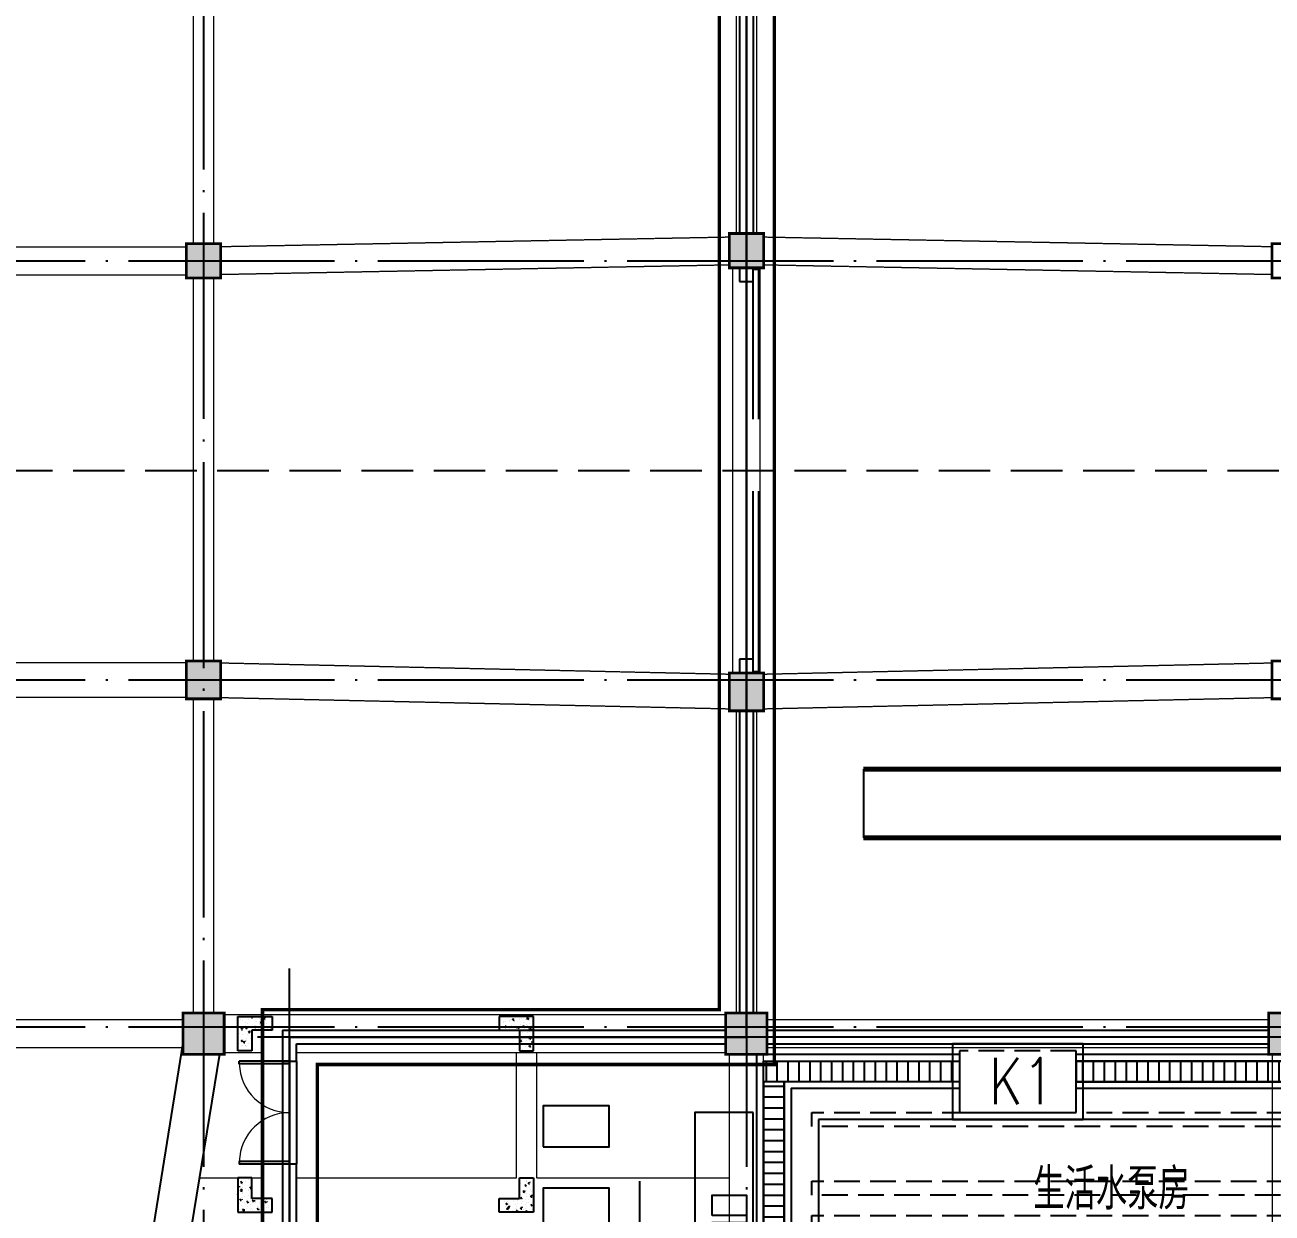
# Model space of a CAD drawing. Extents: x 290727 to 13733020, y 1731457 to 3643100.
# Drawn here: x 613512 to 631662, y 2155617 to 2172916 of the extents above; entities that cross this region are included whole.
import ezdxf

# ---------------------------------------------------------------- set-up
doc = ezdxf.new("R2010")
doc.units = 0
doc.header["$LTSCALE"] = 10
for name, pattern in [('__DASH', [0.35, 0.25, -0.1]), ('DASH', [0.35, 0.25, -0.1]), ('DASHED', [0.75, 0.5, -0.25]), ('DOTE', [2.42, 2, -0.2, 0.02, -0.2])]:
    doc.linetypes.add(name, pattern=pattern)
doc.layers.get('0').update_dxf_attribs({"linetype": 'CONTINUOUS'})
for name, color, linetype in [('-A-车行道路', 8, 'CONTINUOUS'), ('BEAM_CONT', 4, 'CONTINUOUS'), ('BEAM_DASH', 144, 'DASHED'), ('COLU', 2, 'CONTINUOUS'), ('COLUMN', 9, 'CONTINUOUS'), ('DIM_给水', 3, 'CONTINUOUS'), ('DOTE', 8, 'DOTE'), ('DUCT-排烟管', 2, 'CONTINUOUS'), ('DUCT-排烟管端线', 4, 'CONTINUOUS'), ('PUB_HATCH', 8, 'CONTINUOUS'), ('TWT_TEXT', 7, 'CONTINUOUS'), ('WALL', 255, 'CONTINUOUS'), ('WINDOW', 4, 'CONTINUOUS'), ('作业图', 4, 'CONTINUOUS'), ('回家路线', 4, 'CONTINUOUS'), ('排水', 61, 'CONTINUOUS'), ('文字', 4, 'CONTINUOUS'), ('梁上柱', 40, 'CONTINUOUS'), ('水箱', 7, 'CONTINUOUS'), ('看线', 163, 'CONTINUOUS'), ('防火分区示意线', 4, 'CONTINUOUS'), ('防火分区线', 7, 'CONTINUOUS'), ('集水坑', 181, 'DASH')]:
    doc.layers.add(name, color=color, linetype=linetype)
doc.layers.add('TEXT', color=7, linetype='CONTINUOUS', lineweight=13)
doc.layers.get('0').off()
doc.styles.add('_HZTXT', font='simplex.shx', dxfattribs={"width": 0.8, "bigfont": 'HZTXT.shx'})
doc.styles.add('HNSJY', font='HNSJY-07', dxfattribs={"width": 0.8, "bigfont": 'HNSJY-HZ'})
pattern_1 = [(90, (-619662.33, -2149479.24), (-158.75, 1e-14), [])]

# ---------------------------------------------------------------- blocks, each defined once
blk = doc.blocks.new('A$C55C93FC2')
at = {"layer": 'DOTE', "linetype": 'DOTE', "ltscale": 150}
for p, q in [((131184.1, 127235.5), (131184.1, 12200)), ((139084.1, 127235.5), (139084.1, 12200)), ((10299.5, 43042.4), (252290.8, 43042.4)), ((10299.5, 36942.4), (252290.8, 36942.4)), ((10299.5, 31892.4), (252290.8, 31892.4))]:
    blk.add_line(p, q, dxfattribs=at)
blk = doc.blocks.new('A$C45835683')
at = {"layer": '集水坑', "color": 4}
blk.add_lwpolyline([(1100, 1900), (0, 1900), (0, 0), (1100, 0)], close=True, dxfattribs=at)
at = {"layer": '集水坑', "color": 4, "linetype": 'DASH', "ltscale": 150}
blk.add_lwpolyline([(1000, 1800), (100, 1800), (100, 100), (1000, 100)], close=True, dxfattribs=at)
at = {"layer": 'TEXT', "style": '_HZTXT', "width": 0.8}
blk.add_text('K1', height=675, rotation=270, dxfattribs=at).set_placement((221, 1366))
blk = doc.blocks.new('A$C77C449D8')
at = {"layer": '看线'}
h = blk.add_hatch(dxfattribs=at)
h.set_pattern_fill('ANSI31', color=256, scale=100, angle=45, style=0)
h.set_pattern_definition(pattern_1)
h.paths.add_polyline_path([(7250, 8051), (4400, 8051), (4400, 8351), (7250, 8351)])
h = blk.add_hatch(dxfattribs=at)
h.set_pattern_fill('ANSI31', color=256, scale=100, angle=45, style=0)
h.set_pattern_definition(pattern_1)
h.paths.add_polyline_path([(13700, 8351), (8950, 8351), (8950, 8051), (13700, 8051)])
h = blk.add_hatch(dxfattribs=at)
h.set_pattern_fill('ANSI31', color=256, scale=100, angle=495.0027, style=0)
h.set_pattern_definition([(180.002708, (-620762.33, -2149479.24), (0.007502, -158.75), [])])
h.paths.add_polyline_path([(4700, 8051), (4400, 8051), (4400, 4101), (4700, 4101)])
h = blk.add_hatch(dxfattribs=at)
h.set_pattern_fill('ANSI31', color=256, scale=100, angle=495.0027, style=0)
h.set_pattern_definition([(180.002708, (-619462.33, -2149479.24), (0.007502, -158.75), [])])
h.paths.add_polyline_path([(13700, 4101), (13400, 4101), (13400, 8051), (13700, 8051)])
for points in [[(4300, 4001), (4300, 4501), (4300, 4501), (4300, 8451), (7250, 8451), (7250, 7951), (4800, 7951), (4800, 4001)], [(7250, 8051), (4400, 8051), (4400, 8351), (7250, 8351)], [(8950, 8451), (13800, 8451), (13800, 4001), (13300, 4001), (13300, 7951), (8950, 7951)], [(13700, 8351), (8950, 8351), (8950, 8051), (13700, 8051)], [(4700, 8051), (4400, 8051), (4400, 4101), (4700, 4101)], [(13700, 4101), (13400, 4101), (13400, 8051), (13700, 8051)]]:
    blk.add_lwpolyline(points, close=True)
at = {"layer": 'DIM_给水', "color": 8}
for points in [[(1191, 7101), (2151, 7101), (2151, 7701), (1191, 7701), (1191, 7101)], [(4250, 7601), (3400, 7601), (3400, 4701), (4250, 4701), (4250, 7601)], [(1191, 5901), (2151, 5901), (2151, 6501), (1191, 6501), (1191, 5901)]]:
    blk.add_lwpolyline(points, dxfattribs=at)
at = {"layer": 'TWT_TEXT', "color": 8}
for points in [[(3650, 6101), (3650, 6401), (4150, 6401), (4150, 6101)], [(3650, 5701), (3650, 6001), (4150, 6001), (4150, 5701)], [(3650, 5301), (3650, 5601), (4150, 5601), (4150, 5301)], [(3650, 4901), (3650, 5201), (4150, 5201), (4150, 4901)]]:
    blk.add_lwpolyline(points, close=True, dxfattribs=at)
at = {"layer": '排水'}
for points in [[(4400, 4101), (4400, 4401), (4400, 4401), (4400, 8351), (7250, 8351), (7250, 8051), (4700, 8051), (4700, 4101)], [(8950, 8351), (13700, 8351), (13700, 4101), (13400, 4101), (13400, 8051), (8950, 8051)]]:
    blk.add_lwpolyline(points, close=True, dxfattribs=at)
at = {"layer": '水箱', "color": 8, "linetype": '__DASH', "ltscale": 150, "flags": 128}
for points in [[(5100, 7401), (5100, 7601), (13100, 7601), (13300, 7601), (13300, 7401)], [(5100, 6401), (5100, 6601), (13100, 6601), (13300, 6601), (13300, 6401)], [(5100, 5901), (5100, 6101), (13100, 6101), (13300, 6101), (13300, 5901)], [(5100, 4901), (5100, 5101), (13100, 5101), (13300, 5101), (13300, 4901)], [(5100, 3901), (5100, 4101), (13100, 4101), (13300, 4101), (13300, 3901)]]:
    blk.add_lwpolyline(points, close=True, dxfattribs=at)
at = {"layer": '水箱', "color": 8, "linetype": 'Continuous', "flags": 128}
blk.add_lwpolyline([(5200, 7501), (5200, 4001), (13200, 4001), (13200, 7501)], close=True, dxfattribs=at)
blk = doc.blocks.new('_FZH')
blk.add_lwpolyline([(-0.5, -0.5), (0.5, -0.5), (0.5, 0.5), (-0.5, 0.5)], close=True)
at = {"layer": 'PUB_HATCH'}
blk.add_solid([(-0.5, -0.5), (0.5, -0.5), (-0.5, 0.5), (0.5, 0.5)], dxfattribs=at)
blk = doc.blocks.new('$DorLib2D$00000126')
at = {"color": 0, "linetype": 'Continuous'}
for p, q in [((-0.532, 0.5), (-0.532, 0.9)), ((0.532, 0.9), (0.532, 0.5))]:
    blk.add_line(p, q, dxfattribs=at)
at = {"color": 0, "linetype": 'DASH'}
for p, q in [((-0.532, 0.9), (0.532, 0.9)), ((-0.532, 0.5), (0.532, 0.5))]:
    blk.add_line(p, q, dxfattribs=at)
blk = doc.blocks.new('$DorLib2D$00000002')
for p, q in [((-0.5, 0), (-0.5, 0.4875)), ((-0.475, 0.4875), (-0.5, 0.4875)), ((-0.475, 0), (-0.475, 0.4875)), ((0.475, 0), (0.475, 0.4875)), ((0.475, 0.4875), (0.5, 0.4875)), ((0.5, 0), (0.5, 0.4875)), ((-0.5, 0), (-0.475, 0)), ((0.5, 0), (0.475, 0))]:
    blk.add_line(p, q)
at = {"lineweight": 13}
for centre, start, end in [((-0.4875, 0), 0, 88.53072), ((0.4875, 0), 91.46928, 180)]:
    blk.add_arc(centre, 0.4875, start, end, dxfattribs=at)
blk = doc.blocks.new('车库建筑作业图')
at = {"layer": '-A-车行道路', "linetype": 'DASH', "ltscale": 300}
blk.add_lwpolyline([(531262, 2166430), (694487, 2166430)], dxfattribs=at)
at = {"layer": 'DOTE', "linetype": 'Continuous', "ltscale": 150}
for p, q in [((617363, 2153680), (617363, 2159180)), ((635362, 2158180), (616896, 2158180))]:
    blk.add_line(p, q, dxfattribs=at)
at = {"layer": 'DOTE', "linetype": 'Continuous'}
blk.add_line((622462, 2151730), (622462, 2156080), dxfattribs=at)
at = {"layer": 'WALL', "linetype": 'Continuous'}
for p, q in [((623912, 2174230), (623912, 2169880)), ((624112, 2174230), (624112, 2169880)), ((623912, 2169380), (623912, 2169180)), ((624112, 2169180), (624112, 2169380)), ((623912, 2169180), (624112, 2169180)), ((624112, 2163680), (623912, 2163680)), ((623912, 2163680), (623912, 2163480)), ((624112, 2163480), (624112, 2163680)), ((623912, 2162930), (623912, 2158530)), ((624112, 2162930), (624112, 2158530))]:
    blk.add_line(p, q, dxfattribs=at)
at = {"layer": 'WALL'}
for p, q in [((617263, 2158280), (617263, 2157830)), ((617263, 2158280), (623712, 2158280)), ((624312, 2158280), (631612, 2158280)), ((617463, 2157830), (617463, 2158080)), ((617463, 2158080), (623712, 2158080)), ((624312, 2158080), (631612, 2158080)), ((617263, 2157830), (617463, 2157830)), ((617463, 2156330), (617263, 2156330)), ((617263, 2156330), (617263, 2155029)), ((617463, 2155080), (617463, 2156330))]:
    blk.add_line(p, q, dxfattribs=at)
at = {"layer": 'WINDOW', "linetype": 'Continuous'}
for p, q in [((617263, 2157830), (617263, 2156330)), ((617463, 2157830), (617463, 2156330))]:
    blk.add_line(p, q, dxfattribs=at)
at = {"layer": '防火分区示意线', "color": 2, "linetype": 'DASH', "ltscale": 300, "const_width": 50}
blk.add_lwpolyline([(612069, 2152680), (616969, 2152680), (616969, 2154680), (616969, 2155866), (616969, 2158580), (623619, 2158580), (623619, 2174180), (607819, 2174180)], dxfattribs=at)
at = {"layer": '防火分区示意线', "color": 3, "linetype": 'DASH', "ltscale": 300, "const_width": 50}
blk.add_lwpolyline([(608619, 2174980), (624419, 2174980), (624419, 2157780), (617769, 2157780), (617769, 2155380), (622869, 2155380), (622869, 2152680), (630969, 2152680), (633969, 2152680), (638469, 2152680), (638469, 2155080), (644069, 2155080), (644069, 2152780), (647619, 2152780), (647619, 2158480), (695169, 2158480)], dxfattribs=at)
at = {"layer": '防火分区线', "linetype": 'Continuous', "flags": 128}
for points in [[(612462, 2152280), (617362, 2152280), (617362, 2154680), (617363, 2155866), (617363, 2158180), (624012, 2158180), (624012, 2174580), (608212, 2174580)], [(608212, 2174580), (624012, 2174580), (624012, 2158180), (617363, 2158180), (617363, 2154680), (622162, 2154680), (622162, 2154680), (622162, 2152280), (630962, 2152280), (633962, 2152280), (638862, 2152280), (638862, 2154680), (643662, 2154680), (643662, 2152380), (648012, 2152380), (648012, 2158080), (695162, 2158080)]]:
    blk.add_lwpolyline(points, dxfattribs=at)
at = {"rotation": 90}
blk.add_blockref('A$C45835683', (628913, 2156980), dxfattribs=at)
at = {"layer": 'COLUMN', "linetype": 'Continuous', "rotation": 270}
for p, xscale, yscale, zscale in [((624012, 2169630), 500, 500, 500), ((616112, 2169480), 500, 500, 500), ((616112, 2163380), 550, 500, 500), ((624012, 2163205), 550, 500, 500), ((616112, 2158230), 600, 600, 600), ((624012, 2158230), 599.9999999264255, 599.9999999264255, 599.9999999264255), ((631912, 2158230), 600, 600, 600)]:
    blk.add_blockref('_FZH', p, dxfattribs=dict(at, xscale=xscale, yscale=yscale, zscale=zscale))
at = {"layer": 'WINDOW', "linetype": 'Continuous'}
for name, p, xscale, yscale, zscale, rotation in [('$DorLib2D$00000126', (624012, 2166430), -5500, 200, -5500, 270), ('$DorLib2D$00000002', (617363, 2157080), 1500, 1500, -1500, 90)]:
    blk.add_blockref(name, p, dxfattribs=dict(at, xscale=xscale, yscale=yscale, zscale=zscale, rotation=rotation))
at = {"layer": '回家路线', "linetype": 'Continuous'}
blk.add_blockref('A$C77C449D8', (619862, 2149479), dxfattribs=at)
at = {"layer": '文字', "linetype": 'Continuous'}
blk.add_blockref('A$C55C93FC2', (484928, 2126437), dxfattribs=at)
at = {"layer": '文字', "linetype": 'Continuous', "style": 'HNSJY', "width": 0.8}
blk.add_text('生活水泵房', height=600, dxfattribs=at).set_placement((628185, 2155668))
blk = doc.blocks.new('A$C7FBF512A')
at = {"layer": 'DUCT-排烟管', "color": 0, "linetype": 'Continuous', "const_width": 75}
for points in [[(132050, -104349), (120140, -104349)], [(120140, -105349), (132050, -105349)]]:
    blk.add_lwpolyline(points, dxfattribs=at)
at = {"layer": 'DUCT-排烟管端线', "color": 0, "linetype": 'Continuous'}
blk.add_line((120140, -104349), (120140, -105349), dxfattribs=at)
blk = doc.blocks.new('梁图-10.22')
at = {"layer": 'BEAM_CONT', "color": 0}
for p, q in [((-1494924, 202325), (-1495404, 199358)), ((-1494394, 202158), (-1494874, 199190))]:
    blk.add_line(p, q, dxfattribs=at)
at = {"layer": 'BEAM_DASH', "color": 0, "lineweight": 18}
for p, q in [((-1494774, 218458), (-1494774, 213958)), ((-1494474, 213958), (-1494474, 218458)), ((-1486874, 218458), (-1486874, 214108)), ((-1486574, 214108), (-1486574, 218458)), ((-1486974, 214053), (-1494374, 213913)), ((-1479074, 213913), (-1486474, 214053)), ((-1494874, 213908), (-1502274, 213908)), ((-1494374, 213513), (-1486974, 213653)), ((-1486474, 213653), (-1479074, 213513)), ((-1502274, 213508), (-1494874, 213508)), ((-1494774, 213458), (-1494774, 207883)), ((-1494474, 207883), (-1494474, 213458)), ((-1486924, 213608), (-1486924, 207708)), ((-1486524, 207708), (-1486524, 213608)), ((-1494874, 207858), (-1502274, 207858)), ((-1486974, 207688), (-1494374, 207852)), ((-1479074, 207852), (-1486474, 207688)), ((-1502274, 207358), (-1494874, 207358)), ((-1494774, 207333), (-1494774, 202758)), ((-1494474, 202758), (-1494474, 207333)), ((-1494374, 207352), (-1486974, 207188)), ((-1486474, 207188), (-1479074, 207352)), ((-1486874, 207158), (-1486874, 202758)), ((-1486574, 202758), (-1486574, 207158)), ((-1494924, 202658), (-1502274, 202658)), ((-1494031, 202733), (-1494324, 202733)), ((-1493373, 202733), (-1494031, 202733)), ((-1489925, 202733), (-1493373, 202733)), ((-1487024, 202733), (-1489925, 202733)), ((-1479124, 202658), (-1486424, 202658)), ((-1502274, 202258), (-1494924, 202258)), ((-1486424, 202258), (-1479124, 202258)), ((-1494324, 202183), (-1494031, 202183)), ((-1494031, 202183), (-1493773, 202183)), ((-1493773, 202183), (-1493773, 200078)), ((-1493273, 202183), (-1489925, 202183)), ((-1493273, 200078), (-1493273, 202183)), ((-1490075, 202183), (-1490075, 200353)), ((-1489925, 202183), (-1487024, 202183)), ((-1489775, 200353), (-1489775, 202183)), ((-1486974, 202158), (-1486974, 200078)), ((-1486474, 200078), (-1486474, 202158)), ((-1479074, 202158), (-1479074, 200108)), ((-1494031, 200353), (-1494686, 200353)), ((-1493773, 200353), (-1494031, 200353)), ((-1490075, 200353), (-1493273, 200353)), ((-1486974, 200353), (-1489775, 200353)), ((-1493773, 200078), (-1493773, 199258)), ((-1493273, 199258), (-1493273, 200078)), ((-1486974, 200078), (-1486974, 197358)), ((-1486474, 197358), (-1486474, 200078)), ((-1479074, 200108), (-1479074, 197358))]:
    blk.add_line(p, q, dxfattribs=at)
at = {"layer": 'COLU', "color": 0, "const_width": 40}
for points in [[(-1486474, 214108), (-1486974, 214108), (-1486974, 213608), (-1486474, 213608)], [(-1494374, 213958), (-1494874, 213958), (-1494874, 213458), (-1494374, 213458)], [(-1478574, 213958), (-1479074, 213958), (-1479074, 213458), (-1478574, 213458)], [(-1494374, 207883), (-1494874, 207883), (-1494874, 207333), (-1494374, 207333)], [(-1478574, 207883), (-1479074, 207883), (-1479074, 207333), (-1478574, 207333)], [(-1486474, 207708), (-1486974, 207708), (-1486974, 207158), (-1486474, 207158)], [(-1494324, 202758), (-1494924, 202758), (-1494924, 202158), (-1494324, 202158)], [(-1486424, 202758), (-1487024, 202758), (-1487024, 202158), (-1486424, 202158)], [(-1478524, 202758), (-1479124, 202758), (-1479124, 202158), (-1478524, 202158)]]:
    blk.add_lwpolyline(points, close=True, dxfattribs=at)
at = {"layer": 'WALL', "color": 0, "const_width": 40}
blk.add_lwpolyline([(-1460024, 191258), (-1460024, 186058), (-1463374, 186058), (-1463374, 187908), (-1463574, 187908), (-1463574, 186058), (-1470374, 186058), (-1470374, 187958), (-1470574, 187958), (-1470574, 186058), (-1477374, 186058), (-1477374, 187958), (-1477574, 187958), (-1477574, 186058), (-1480924, 186058), (-1480924, 187958), (-1481174, 187958), (-1481174, 186058), (-1481274, 186058), (-1481274, 187957), (-1481524, 187957), (-1481524, 186058), (-1484874, 186058), (-1484874, 187957), (-1485074, 187957), (-1485074, 186058), (-1491875, 186058), (-1491874, 187958), (-1492074, 187958), (-1492075, 186058), (-1498874, 186058), (-1498874, 187908), (-1499074, 187908), (-1499074, 186058), (-1506074, 186058), (-1506074, 187908), (-1506274, 187908), (-1506274, 186058), (-1513074, 186058), (-1513074, 187958), (-1513274, 187958), (-1513274, 186058), (-1520074, 186058), (-1520074, 187958), (-1520274, 187958), (-1520274, 186058), (-1523624, 186058), (-1523624, 191258), (-1520074, 191258), (-1520074, 191508), (-1522324, 191508), (-1522324, 196358), (-1519424, 196358), (-1519424, 202558), (-1525974, 202558)], dxfattribs=at)
at = {"layer": '梁上柱', "color": 0, "linetype": 'Continuous'}
for p, q in [((-1494124, 202708), (-1493624, 202708)), ((-1494124, 202208), (-1494124, 202708)), ((-1494115, 202594), (-1494115, 202594)), ((-1494111, 202678), (-1494111, 202678)), ((-1494081, 202669), (-1494081, 202669)), ((-1494063, 202649), (-1494063, 202649)), ((-1494033, 202562), (-1494033, 202562)), ((-1494020, 202613), (-1494020, 202613)), ((-1494012, 202578), (-1494012, 202578)), ((-1493986, 202610), (-1493986, 202610)), ((-1493983, 202694), (-1493983, 202694)), ((-1493966, 202662), (-1493966, 202662)), ((-1493933, 202694), (-1493933, 202694)), ((-1493931, 202696), (-1493921, 202708)), ((-1493926, 202695), (-1493911, 202694)), ((-1493908, 202704), (-1493909, 202708)), ((-1493877, 202573), (-1493877, 202573)), ((-1493873, 202583), (-1493873, 202583)), ((-1493872, 202639), (-1493872, 202639)), ((-1493854, 202629), (-1493854, 202629)), ((-1493827, 202702), (-1493827, 202702)), ((-1493809, 202591), (-1493809, 202591)), ((-1493806, 202683), (-1493806, 202683)), ((-1493801, 202621), (-1493783, 202628)), ((-1493798, 202620), (-1493785, 202611)), ((-1493785, 202611), (-1493780, 202626)), ((-1493749, 202680), (-1493736, 202694)), ((-1493744, 202679), (-1493729, 202678)), ((-1493742, 202691), (-1493742, 202691)), ((-1493741, 202567), (-1493741, 202567)), ((-1493726, 202688), (-1493729, 202704)), ((-1493727, 202562), (-1493727, 202562)), ((-1493724, 202664), (-1493724, 202664)), ((-1493724, 202647), (-1493724, 202647)), ((-1493713, 202604), (-1493713, 202604)), ((-1493692, 202697), (-1493692, 202697)), ((-1493646, 202704), (-1493646, 202704)), ((-1493627, 202575), (-1493627, 202575)), ((-1493624, 202708), (-1493624, 202508)), ((-1490324, 202708), (-1490324, 202508)), ((-1489824, 202708), (-1490324, 202708)), ((-1490322, 202581), (-1490324, 202583)), ((-1490317, 202576), (-1490324, 202574)), ((-1490291, 202669), (-1490291, 202669)), ((-1490268, 202553), (-1490268, 202553)), ((-1490265, 202638), (-1490265, 202638)), ((-1490263, 202616), (-1490263, 202616)), ((-1490249, 202566), (-1490246, 202551)), ((-1490237, 202635), (-1490237, 202635)), ((-1490219, 202562), (-1490234, 202564)), ((-1490216, 202561), (-1490228, 202546)), ((-1490184, 202708), (-1490184, 202706)), ((-1490177, 202708), (-1490183, 202702)), ((-1490177, 202653), (-1490177, 202653)), ((-1490167, 202629), (-1490167, 202629)), ((-1490155, 202664), (-1490155, 202664)), ((-1490138, 202571), (-1490138, 202571)), ((-1490135, 202656), (-1490135, 202656)), ((-1490123, 202672), (-1490128, 202657)), ((-1490104, 202658), (-1490122, 202651)), ((-1490109, 202663), (-1490121, 202672)), ((-1490104, 202638), (-1490104, 202638)), ((-1490102, 202629), (-1490102, 202629)), ((-1490080, 202564), (-1490080, 202564)), ((-1490028, 202678), (-1490028, 202678)), ((-1490020, 202658), (-1490020, 202658)), ((-1490010, 202558), (-1490010, 202558)), ((-1490006, 202590), (-1490006, 202590)), ((-1490003, 202675), (-1490003, 202675)), ((-1489972, 202570), (-1489977, 202554)), ((-1489957, 202561), (-1489970, 202570)), ((-1489952, 202556), (-1489970, 202549)), ((-1489966, 202624), (-1489966, 202624)), ((-1489943, 202659), (-1489943, 202659)), ((-1489931, 202589), (-1489931, 202589)), ((-1489895, 202686), (-1489918, 202689)), ((-1489915, 202688), (-1489913, 202664)), ((-1489914, 202571), (-1489914, 202571)), ((-1489892, 202680), (-1489912, 202660)), ((-1489896, 202708), (-1489899, 202705)), ((-1489884, 202652), (-1489884, 202652)), ((-1489880, 202703), (-1489880, 202703)), ((-1489877, 202607), (-1489877, 202607)), ((-1489874, 202691), (-1489874, 202691)), ((-1489850, 202579), (-1489850, 202579)), ((-1489847, 202671), (-1489847, 202671)), ((-1489831, 202618), (-1489831, 202618)), ((-1489824, 202208), (-1489824, 202708)), ((-1494121, 202424), (-1494121, 202424)), ((-1494118, 202509), (-1494118, 202509)), ((-1494100, 202462), (-1494100, 202462)), ((-1494094, 202550), (-1494094, 202550)), ((-1494078, 202521), (-1494066, 202535)), ((-1494073, 202520), (-1494058, 202519)), ((-1494071, 202499), (-1494071, 202499)), ((-1494063, 202449), (-1494063, 202449)), ((-1494055, 202529), (-1494058, 202545)), ((-1494014, 202539), (-1493996, 202546)), ((-1494011, 202538), (-1493999, 202529)), ((-1494006, 202382), (-1494006, 202382)), ((-1493998, 202529), (-1493993, 202544)), ((-1493992, 202441), (-1493992, 202441)), ((-1493989, 202525), (-1493989, 202525)), ((-1493972, 202477), (-1493952, 202498)), ((-1493972, 202480), (-1493950, 202476)), ((-1493959, 202544), (-1493959, 202544)), ((-1493950, 202474), (-1493953, 202498)), ((-1493943, 202391), (-1493943, 202391)), ((-1493940, 202483), (-1493940, 202483)), ((-1493933, 202373), (-1493933, 202373)), ((-1493927, 202444), (-1493927, 202444)), ((-1493924, 202508), (-1493924, 202208)), ((-1493624, 202508), (-1493924, 202508)), ((-1493923, 202524), (-1493923, 202524)), ((-1493893, 202508), (-1493883, 202519)), ((-1493873, 202513), (-1493876, 202529)), ((-1493857, 202544), (-1493857, 202544)), ((-1493823, 202539), (-1493823, 202539)), ((-1493775, 202550), (-1493775, 202550)), ((-1493693, 202508), (-1493694, 202513)), ((-1493688, 202533), (-1493688, 202533)), ((-1493649, 202519), (-1493631, 202525)), ((-1493646, 202518), (-1493634, 202509)), ((-1493633, 202508), (-1493628, 202524)), ((-1490324, 202508), (-1490024, 202508)), ((-1490234, 202529), (-1490234, 202529)), ((-1490228, 202538), (-1490228, 202538)), ((-1490170, 202537), (-1490170, 202537)), ((-1490067, 202550), (-1490064, 202535)), ((-1490037, 202547), (-1490052, 202548)), ((-1490033, 202545), (-1490046, 202530)), ((-1490024, 202508), (-1490024, 202208)), ((-1490019, 202377), (-1490024, 202380)), ((-1490014, 202372), (-1490024, 202368)), ((-1490019, 202508), (-1490019, 202508)), ((-1490016, 202494), (-1490016, 202494)), ((-1490012, 202421), (-1490012, 202421)), ((-1490009, 202506), (-1490009, 202506)), ((-1489984, 202393), (-1489984, 202393)), ((-1489984, 202379), (-1489984, 202379)), ((-1489981, 202471), (-1489981, 202471)), ((-1489917, 202479), (-1489917, 202479)), ((-1489885, 202535), (-1489882, 202519)), ((-1489884, 202437), (-1489884, 202437)), ((-1489862, 202396), (-1489884, 202400)), ((-1489882, 202399), (-1489879, 202375)), ((-1489881, 202522), (-1489881, 202522)), ((-1489881, 202382), (-1489881, 202382)), ((-1489880, 202488), (-1489880, 202488)), ((-1489859, 202391), (-1489878, 202370)), ((-1489871, 202533), (-1489871, 202533)), ((-1489855, 202531), (-1489870, 202532)), ((-1489851, 202529), (-1489863, 202514)), ((-1489849, 202388), (-1489849, 202388)), ((-1489824, 202456), (-1489825, 202452)), ((-1494124, 202340), (-1494124, 202340)), ((-1493924, 202208), (-1494124, 202208)), ((-1494112, 202319), (-1494112, 202319)), ((-1494081, 202347), (-1494081, 202347)), ((-1494076, 202355), (-1494058, 202362)), ((-1494073, 202354), (-1494060, 202345)), ((-1494073, 202282), (-1494073, 202282)), ((-1494060, 202344), (-1494055, 202360)), ((-1494059, 202285), (-1494059, 202285)), ((-1494043, 202330), (-1494030, 202344)), ((-1494038, 202329), (-1494022, 202328)), ((-1494020, 202338), (-1494023, 202354)), ((-1494021, 202292), (-1494021, 202292)), ((-1494010, 202291), (-1494010, 202291)), ((-1493999, 202272), (-1493999, 202272)), ((-1493995, 202356), (-1493995, 202356)), ((-1493977, 202314), (-1493977, 202314)), ((-1493924, 202253), (-1493924, 202253)), ((-1490024, 202208), (-1489824, 202208)), ((-1490018, 202252), (-1490018, 202252)), ((-1490002, 202355), (-1490017, 202357)), ((-1490015, 202337), (-1490015, 202337)), ((-1489998, 202354), (-1490010, 202339)), ((-1489980, 202229), (-1489980, 202229)), ((-1489932, 202267), (-1489932, 202267)), ((-1489931, 202359), (-1489931, 202359)), ((-1489890, 202300), (-1489890, 202300)), ((-1489890, 202268), (-1489890, 202268)), ((-1489887, 202353), (-1489887, 202353)), ((-1489882, 202283), (-1489887, 202268)), ((-1489867, 202275), (-1489880, 202283)), ((-1489863, 202270), (-1489880, 202263)), ((-1489871, 202212), (-1489871, 202212)), ((-1489861, 202213), (-1489861, 202213)), ((-1489849, 202343), (-1489846, 202328)), ((-1489844, 202224), (-1489844, 202224)), ((-1489824, 202340), (-1489835, 202341)), ((-1489824, 202328), (-1489828, 202323)), ((-1493924, 200358), (-1494124, 200358)), ((-1494124, 200358), (-1494124, 199858)), ((-1494124, 200238), (-1494120, 200243)), ((-1494124, 200226), (-1494113, 200225)), ((-1494103, 200342), (-1494103, 200342)), ((-1494099, 200222), (-1494101, 200238)), ((-1494089, 200175), (-1494069, 200196)), ((-1494087, 200353), (-1494087, 200353)), ((-1494085, 200296), (-1494067, 200303)), ((-1494081, 200291), (-1494068, 200283)), ((-1494077, 200354), (-1494077, 200354)), ((-1494066, 200283), (-1494061, 200298)), ((-1494061, 200213), (-1494061, 200213)), ((-1494058, 200298), (-1494058, 200298)), ((-1494057, 200266), (-1494057, 200266)), ((-1494017, 200207), (-1494017, 200207)), ((-1494016, 200298), (-1494016, 200298)), ((-1493968, 200337), (-1493968, 200337)), ((-1493950, 200212), (-1493937, 200227)), ((-1493946, 200210), (-1493931, 200209)), ((-1493934, 200194), (-1493924, 200198)), ((-1493933, 200229), (-1493933, 200229)), ((-1493930, 200314), (-1493930, 200314)), ((-1493924, 200058), (-1493924, 200358)), ((-1490024, 200358), (-1489824, 200358)), ((-1490024, 200058), (-1490024, 200358)), ((-1490021, 200257), (-1490021, 200257)), ((-1490013, 200273), (-1490013, 200273)), ((-1489954, 200357), (-1489954, 200357)), ((-1489948, 200248), (-1489931, 200255)), ((-1489946, 200247), (-1489933, 200239)), ((-1489933, 200238), (-1489928, 200253)), ((-1489931, 200301), (-1489931, 200301)), ((-1489930, 200316), (-1489930, 200316)), ((-1489926, 200219), (-1489926, 200219)), ((-1489923, 200304), (-1489923, 200304)), ((-1489899, 200275), (-1489887, 200290)), ((-1489895, 200275), (-1489879, 200274)), ((-1489877, 200284), (-1489880, 200300)), ((-1489877, 200267), (-1489877, 200267)), ((-1489861, 200278), (-1489861, 200278)), ((-1489824, 200358), (-1489824, 199858)), ((-1494124, 200110), (-1494123, 200114)), ((-1494099, 200178), (-1494099, 200178)), ((-1494097, 200037), (-1494084, 200052)), ((-1494093, 200035), (-1494078, 200034)), ((-1494086, 200170), (-1494063, 200166)), ((-1494077, 200033), (-1494077, 200033)), ((-1494066, 200167), (-1494069, 200191)), ((-1494068, 200078), (-1494068, 200078)), ((-1494067, 200184), (-1494067, 200184)), ((-1494067, 200044), (-1494067, 200044)), ((-1494063, 200031), (-1494066, 200047)), ((-1494064, 200128), (-1494064, 200128)), ((-1494031, 200087), (-1494031, 200087)), ((-1493995, 200010), (-1493978, 200017)), ((-1493967, 200095), (-1493967, 200095)), ((-1493964, 200187), (-1493964, 200187)), ((-1493964, 200173), (-1493964, 200173)), ((-1493939, 200060), (-1493939, 200060)), ((-1493936, 200145), (-1493936, 200145)), ((-1493932, 200072), (-1493932, 200072)), ((-1493929, 200189), (-1493924, 200186)), ((-1493929, 200058), (-1493929, 200058)), ((-1493624, 200058), (-1493924, 200058)), ((-1493914, 200021), (-1493902, 200036)), ((-1493911, 200019), (-1493896, 200018)), ((-1493881, 200015), (-1493884, 200031)), ((-1493777, 200029), (-1493777, 200029)), ((-1493732, 200005), (-1493720, 200020)), ((-1493720, 200028), (-1493720, 200028)), ((-1493714, 200037), (-1493714, 200037)), ((-1493699, 199999), (-1493702, 200015)), ((-1493680, 200013), (-1493680, 200013)), ((-1493624, 199858), (-1493624, 200058)), ((-1490324, 200058), (-1490024, 200058)), ((-1490324, 199858), (-1490324, 200058)), ((-1490314, 200036), (-1490314, 200036)), ((-1490302, 200053), (-1490302, 200053)), ((-1490251, 200044), (-1490251, 200044)), ((-1490249, 200019), (-1490249, 200019)), ((-1490194, 200013), (-1490194, 200013)), ((-1490176, 200058), (-1490176, 200058)), ((-1490167, 200048), (-1490167, 200048)), ((-1490155, 200057), (-1490155, 200057)), ((-1490113, 200014), (-1490113, 200014)), ((-1490062, 200032), (-1490062, 200032)), ((-1490031, 200042), (-1490031, 200042)), ((-1490024, 200109), (-1490024, 200110)), ((-1490010, 200064), (-1489992, 200071)), ((-1490008, 200063), (-1489995, 200055)), ((-1489995, 200054), (-1489990, 200069)), ((-1489994, 200078), (-1489994, 200078)), ((-1489982, 200172), (-1489982, 200172)), ((-1489975, 200152), (-1489955, 200173)), ((-1489975, 200154), (-1489953, 200151)), ((-1489953, 200148), (-1489955, 200172)), ((-1489941, 200165), (-1489941, 200165)), ((-1489932, 200050), (-1489932, 200050)), ((-1489931, 200086), (-1489931, 200086)), ((-1489929, 200135), (-1489929, 200135)), ((-1489927, 200178), (-1489927, 200178)), ((-1489895, 200036), (-1489895, 200036)), ((-1489880, 200109), (-1489880, 200109)), ((-1489864, 200186), (-1489864, 200186)), ((-1489864, 200084), (-1489852, 200099)), ((-1489859, 200084), (-1489844, 200083)), ((-1489846, 200166), (-1489846, 200166)), ((-1489842, 200093), (-1489844, 200109)), ((-1489834, 200099), (-1489834, 200099)), ((-1494124, 199858), (-1493624, 199858)), ((-1494117, 199948), (-1494117, 199948)), ((-1494101, 199895), (-1494101, 199895)), ((-1494098, 199986), (-1494098, 199986)), ((-1494073, 199875), (-1494073, 199875)), ((-1494070, 199959), (-1494070, 199959)), ((-1494068, 199862), (-1494068, 199862)), ((-1494064, 199914), (-1494064, 199914)), ((-1494056, 199886), (-1494036, 199906)), ((-1494052, 199880), (-1494030, 199877)), ((-1494051, 199858), (-1494049, 199861)), ((-1494032, 199878), (-1494035, 199902)), ((-1494034, 199995), (-1494034, 199995)), ((-1494016, 199977), (-1494016, 199977)), ((-1494005, 199907), (-1494005, 199907)), ((-1493991, 200005), (-1493978, 199996)), ((-1493982, 199942), (-1493982, 199942)), ((-1493976, 199996), (-1493971, 200012)), ((-1493945, 199891), (-1493945, 199891)), ((-1493942, 199976), (-1493942, 199976)), ((-1493938, 200007), (-1493938, 200007)), ((-1493928, 199908), (-1493928, 199908)), ((-1493919, 199888), (-1493919, 199888)), ((-1493868, 200002), (-1493868, 200002)), ((-1493846, 199936), (-1493846, 199936)), ((-1493844, 199928), (-1493844, 199928)), ((-1493844, 199908), (-1493826, 199914)), ((-1493839, 199903), (-1493827, 199894)), ((-1493825, 199894), (-1493820, 199909)), ((-1493813, 199910), (-1493813, 199910)), ((-1493810, 199995), (-1493810, 199995)), ((-1493793, 199902), (-1493793, 199902)), ((-1493781, 199937), (-1493781, 199937)), ((-1493771, 199913), (-1493771, 199913)), ((-1493771, 199858), (-1493765, 199864)), ((-1493764, 199858), (-1493764, 199860)), ((-1493729, 200003), (-1493714, 200002)), ((-1493711, 199931), (-1493711, 199931)), ((-1493684, 199949), (-1493684, 199949)), ((-1493683, 199928), (-1493683, 199928)), ((-1493657, 199897), (-1493657, 199897)), ((-1493630, 199990), (-1493624, 199992)), ((-1493626, 199985), (-1493624, 199983)), ((-1489824, 199858), (-1490324, 199858)), ((-1490322, 199997), (-1490322, 199997)), ((-1490318, 199944), (-1490318, 199944)), ((-1490227, 199944), (-1490227, 199944)), ((-1490224, 199982), (-1490206, 199989)), ((-1490221, 199981), (-1490208, 199973)), ((-1490221, 199957), (-1490221, 199957)), ((-1490217, 199919), (-1490217, 199919)), ((-1490213, 199907), (-1490190, 199904)), ((-1490212, 199905), (-1490193, 199925)), ((-1490208, 199972), (-1490203, 199987)), ((-1490197, 199929), (-1490197, 199929)), ((-1490193, 199925), (-1490181, 199940)), ((-1490190, 199901), (-1490193, 199925)), ((-1490188, 199925), (-1490173, 199923)), ((-1490171, 199934), (-1490174, 199949)), ((-1490128, 199877), (-1490128, 199877)), ((-1490082, 199913), (-1490082, 199913)), ((-1490079, 199969), (-1490079, 199969)), ((-1490072, 199880), (-1490054, 199887)), ((-1490069, 199879), (-1490057, 199871)), ((-1490068, 199863), (-1490068, 199863)), ((-1490065, 199948), (-1490065, 199948)), ((-1490064, 199886), (-1490064, 199886)), ((-1490061, 199978), (-1490061, 199978)), ((-1490056, 199870), (-1490051, 199885)), ((-1490011, 199909), (-1489999, 199924)), ((-1490006, 199909), (-1489991, 199907)), ((-1489997, 199986), (-1489997, 199986)), ((-1489988, 199918), (-1489991, 199934)), ((-1489977, 200008), (-1489977, 200008)), ((-1489968, 199899), (-1489968, 199899)), ((-1489946, 199907), (-1489946, 199907)), ((-1489942, 199865), (-1489919, 199862)), ((-1489941, 199862), (-1489921, 199883)), ((-1489938, 199881), (-1489938, 199881)), ((-1489935, 199966), (-1489935, 199966)), ((-1489931, 199994), (-1489931, 199994)), ((-1489919, 199859), (-1489922, 199883)), ((-1489901, 199999), (-1489901, 199999)), ((-1489859, 199962), (-1489841, 199969)), ((-1489856, 199961), (-1489843, 199952)), ((-1489843, 199952), (-1489838, 199967)), ((-1489842, 200002), (-1489842, 200002)), ((-1489829, 199893), (-1489824, 199899)), ((-1489824, 199893), (-1489824, 199893))]:
    blk.add_line(p, q, dxfattribs=at)

msp = doc.modelspace()

# ---------------------------------------------------------------- block references
at = {"layer": '作业图', "color": 8, "linetype": 'ByBlock', "extrusion": (8.37508e-20, 6.90696e-07, 1)}
msp.add_blockref('梁图-10.22', (2110736, 1955772, 0), dxfattribs=at)
at = {"layer": '作业图', "linetype": 'Continuous'}
msp.add_blockref('车库建筑作业图', (0, 0), dxfattribs=at)
at = {"layer": '文字', "color": 8}
msp.add_blockref('A$C7FBF512A', (505574, 2266429), dxfattribs=at)

doc.saveas('drawing.dxf')
